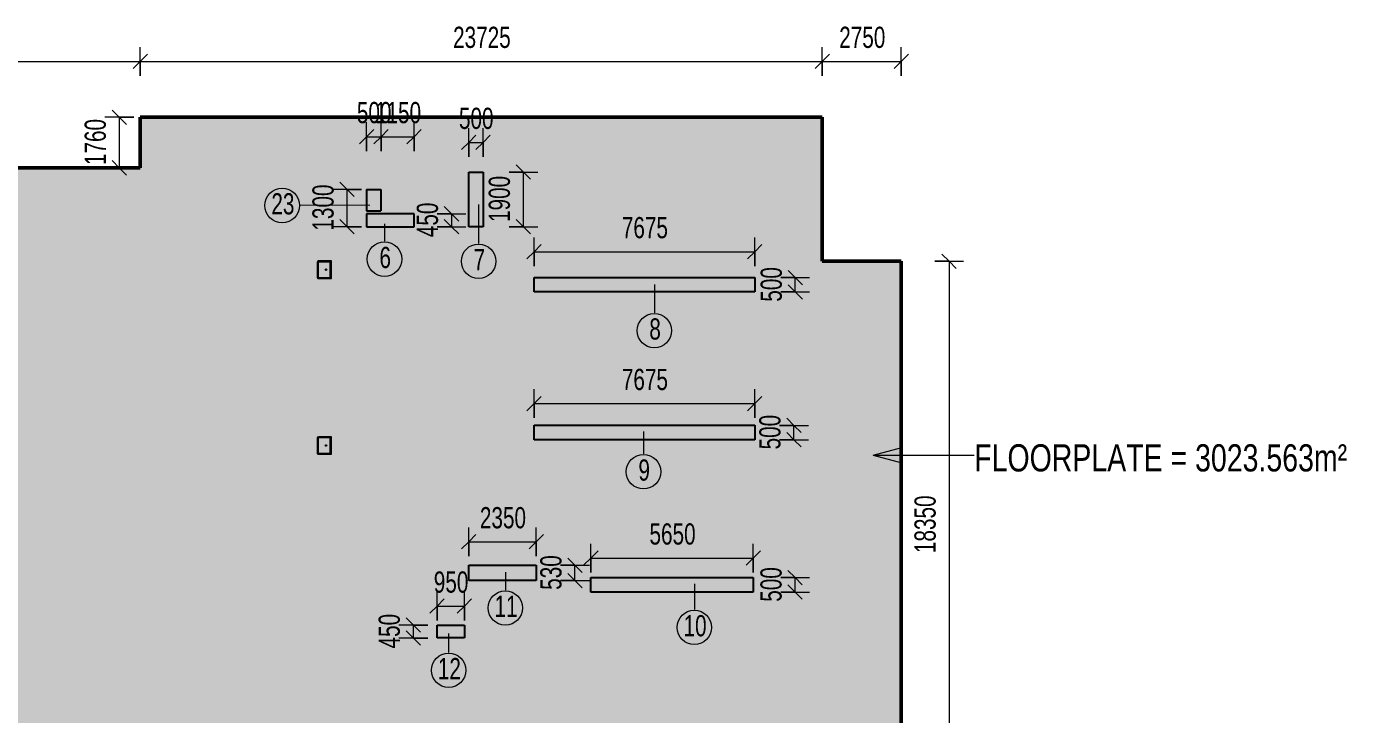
# Model space of a CAD drawing. Header units: millimetres. Extents: x 35540 to 832230, y -10956 to 416550.
# Drawn here: x 547710 to 593637, y 33132 to 57078 of the extents above; entities that cross this region are included whole.
import ezdxf

# ---------------------------------------------------------------- set-up
doc = ezdxf.new("R2010")
doc.units = ezdxf.units.MM
for name, color, linetype, lineweight in [('A-ANNO-DIMS', 211, 'Continuous', 5), ('A-ANNO-DIMS-500', 211, 'Continuous', 5), ('A-AREA-BNDY', 1, 'Continuous', 18), ('A-AREA-IDEN', 2, 'Continuous', 15), ('A-AREA-PATT', 32, 'Continuous', 5), ('A-DETL', 90, 'Continuous', 5), ('G-ANNO-TEXT', 231, 'Continuous', 5), ('P-SANR-FIXT', 6, 'Continuous', 5)]:
    doc.layers.add(name, color=color, linetype=linetype, lineweight=lineweight)
doc.styles.add('Arial', font='arial.ttf', dxfattribs={"width": 0.7, "height": 737.649701})
doc.styles.add('Swis721 BT_1', font='swiss.ttf', dxfattribs={"width": 0.75, "height": 946.070878})
doc.dimstyles.new('Linear_-_1_5mm_Arial', dxfattribs={"dimscale": 304.8, "dimtxt": 750, "dimasz": 1.64042, "dimexe": 1.64042, "dimexo": 0.0625, "dimgap": 0.82021, "dimtad": 1, "dimdec": 0, "dimzin": 0, "dimdsep": 46, "dimtxsty": 'Arial', "dimblk1": 'OBLIQUE', "dimblk2": 'OBLIQUE', "dimsah": 1, "dimcen": 0.09, "dimadec": 0, "dimazin": 0, "dimtfac": 1, "dimtdec": 4, "dimtix": 1, "dimtmove": 0, "dimatfit": 3, "dimfxl": 1.64042, "dimfxlon": 1, "dimtvp": 1, "dimtolj": 1, "dimtzin": 0, "dimarcsym": 2})
doc.dimstyles.new('Linear_-_1_5mm_Arial_3', dxfattribs={"dimscale": 304.8, "dimtxt": 750, "dimasz": 1.64042, "dimexe": 1.64042, "dimexo": 0.0625, "dimgap": 0.82021, "dimtad": 1, "dimdec": 0, "dimzin": 0, "dimdsep": 46, "dimtxsty": 'Arial', "dimblk1": 'OBLIQUE', "dimblk2": 'OBLIQUE', "dimsah": 1, "dimcen": 0.09, "dimadec": 0, "dimazin": 0, "dimtfac": 1, "dimtdec": 4, "dimtix": 1, "dimtmove": 0, "dimatfit": 3, "dimfxl": 1.64042, "dimfxlon": 1, "dimtvp": 1, "dimtolj": 1, "dimtzin": 0, "dimarcsym": 2})

# ---------------------------------------------------------------- blocks, each defined once
blk = doc.blocks.new('Service_Sink_3933 - _DLN__Service Sink-4599354-G_F')
at = {"layer": 'P-SANR-FIXT'}
for p, q in [((305, 0), (-305, 0)), ((-305, 0), (-305, -457)), ((305, -51), (-305, -51)), ((-267, -51), (-267, -457)), ((267, -457), (267, -51)), ((305, -457), (305, 0)), ((-254, -470), (254, -470)), ((-254, -508), (254, -508))]:
    blk.add_line(p, q, dxfattribs=at)
blk.add_circle((0, -191), 25.4, dxfattribs=at)
for centre, radius, start, end in [((-254, -457), 50.8, 180, 270), ((-254, -457), 12.7, 180, 270), ((254, -457), 12.7, 270, 0), ((254, -457), 50.8, 270, 360)]:
    blk.add_arc(centre, radius, start, end, dxfattribs=at)
blk = doc.blocks.new('DIMBLOCK229-G_F')
at = {"layer": 'A-ANNO-DIMS-500'}
for p, q in [((521746, 55360), (521746, 56360)), ((521746, 55860), (521996, 56110)), ((551671, 55360), (551671, 56360)), ((551671, 55860), (551921, 56110)), ((521746, 55860), (521496, 55610)), ((521746, 55860), (551671, 55860)), ((521746, 55860), (521746, 55360)), ((551671, 55860), (551421, 55610)), ((551671, 55860), (551671, 55360))]:
    blk.add_line(p, q, dxfattribs=at)
at = {"layer": 'A-ANNO-DIMS-500', "color": 0, "insert": (535728, 57067), "char_height": 737.6, "width": 2353.85, "attachment_point": 1, "line_spacing_factor": 0.938532, "style": 'Arial'}
blk.add_mtext('29925', dxfattribs=at)
blk = doc.blocks.new('_Oblique')
at = {"color": 0, "linetype": 'ByBlock', "lineweight": -2}
blk.add_line((-0.5, -0.5), (0.5, 0.5), dxfattribs=at)
blk = doc.blocks.new('DIMBLOCK230-G_F')
at = {"layer": 'A-ANNO-DIMS-500'}
for p, q in [((551671, 55360), (551671, 56360)), ((551671, 55860), (551921, 56110)), ((575396, 55360), (575396, 56360)), ((575396, 55860), (575646, 56110)), ((551671, 55860), (551421, 55610)), ((551671, 55860), (575396, 55860)), ((551671, 55860), (551671, 55360)), ((575396, 55860), (575146, 55610)), ((575396, 55860), (575396, 55360))]:
    blk.add_line(p, q, dxfattribs=at)
at = {"layer": 'A-ANNO-DIMS-500', "color": 0, "insert": (562553, 57067), "char_height": 737.6, "width": 2353.85, "attachment_point": 1, "line_spacing_factor": 0.938532, "style": 'Arial'}
blk.add_mtext('23725', dxfattribs=at)
blk = doc.blocks.new('DIMBLOCK231-G_F')
at = {"layer": 'A-ANNO-DIMS-500'}
for p, q in [((575396, 55360), (575396, 56360)), ((575396, 55860), (575646, 56110)), ((578146, 55360), (578146, 56360)), ((578146, 55860), (578396, 56110)), ((575396, 55860), (575146, 55610)), ((575396, 55860), (578146, 55860)), ((575396, 55860), (575396, 55360)), ((578146, 55860), (577896, 55610)), ((578146, 55860), (578146, 55360))]:
    blk.add_line(p, q, dxfattribs=at)
at = {"layer": 'A-ANNO-DIMS-500', "color": 0, "insert": (575986, 57067), "char_height": 737.6, "width": 1883.08, "attachment_point": 1, "line_spacing_factor": 0.938532, "style": 'Arial'}
blk.add_mtext('2750', dxfattribs=at)
blk = doc.blocks.new('DIMBLOCK232-G_F')
at = {"layer": 'A-ANNO-DIMS-500'}
for p, q in [((579809, 48908), (579559, 49158)), ((579309, 48908), (580309, 48908)), ((579809, 48908), (579309, 48908)), ((579809, 48908), (579809, 30557)), ((579809, 48908), (580059, 48658)), ((579809, 30557), (579559, 30807)), ((579309, 30557), (580309, 30557)), ((579809, 30557), (579309, 30557)), ((579809, 30557), (580059, 30307))]:
    blk.add_line(p, q, dxfattribs=at)
at = {"layer": 'A-ANNO-DIMS-500', "color": 0, "insert": (578603, 38752), "char_height": 737.6, "width": 2353.85, "attachment_point": 1, "rotation": 90, "line_spacing_factor": 0.938532, "style": 'Arial'}
blk.add_mtext('18350', dxfattribs=at)
blk = doc.blocks.new('DIMBLOCK254-G_F')
at = {"layer": 'A-ANNO-DIMS-500'}
for p, q in [((563096, 52541), (563096, 53541)), ((563096, 53041), (563346, 53291)), ((563596, 52541), (563596, 53541)), ((563596, 53041), (563846, 53291)), ((563096, 53041), (562846, 52791)), ((563096, 53041), (563596, 53041)), ((563096, 53041), (563096, 52541)), ((563596, 53041), (563346, 52791)), ((563596, 53041), (563596, 52541))]:
    blk.add_line(p, q, dxfattribs=at)
at = {"layer": 'A-ANNO-DIMS-500', "color": 0, "insert": (562757, 54248), "char_height": 737.6, "width": 1412.31, "attachment_point": 1, "line_spacing_factor": 0.938532, "style": 'Arial'}
blk.add_mtext('500', dxfattribs=at)
blk = doc.blocks.new('DIMBLOCK255-G_F')
at = {"layer": 'A-ANNO-DIMS-500'}
for p, q in [((564500, 52007), (565500, 52007)), ((565000, 52007), (564500, 52007)), ((565000, 52007), (564750, 52257)), ((565000, 50107), (565000, 52007)), ((565000, 52007), (565250, 51757)), ((564500, 50107), (565500, 50107)), ((565000, 50107), (564500, 50107)), ((565000, 50107), (564750, 50357)), ((565000, 50107), (565250, 49857))]:
    blk.add_line(p, q, dxfattribs=at)
at = {"layer": 'A-ANNO-DIMS-500', "color": 0, "insert": (563793, 50273), "char_height": 737.6, "width": 1883.08, "attachment_point": 1, "rotation": 90, "line_spacing_factor": 0.938532, "style": 'Arial'}
blk.add_mtext('1900', dxfattribs=at)
blk = doc.blocks.new('DIMBLOCK256-G_F')
at = {"layer": 'A-ANNO-DIMS-500'}
for p, q in [((565371, 48738), (565371, 49738)), ((573046, 48738), (573046, 49738)), ((565371, 49238), (565121, 48988)), ((565371, 49238), (565621, 49488)), ((565371, 49238), (573046, 49238)), ((565371, 49238), (565371, 48738)), ((573046, 49238), (572796, 48988)), ((573046, 49238), (573296, 49488)), ((573046, 49238), (573046, 48738))]:
    blk.add_line(p, q, dxfattribs=at)
at = {"layer": 'A-ANNO-DIMS-500', "color": 0, "insert": (568424, 50445), "char_height": 737.6, "width": 1883.08, "attachment_point": 1, "line_spacing_factor": 0.938532, "style": 'Arial'}
blk.add_mtext('7675', dxfattribs=at)
blk = doc.blocks.new('DIMBLOCK257-G_F')
at = {"layer": 'A-ANNO-DIMS-500'}
for p, q in [((573958, 48337), (574958, 48337)), ((574458, 48337), (573958, 48337)), ((574458, 48337), (574208, 48587)), ((574458, 47837), (574458, 48337)), ((574458, 48337), (574708, 48087)), ((573958, 47837), (574958, 47837)), ((574458, 47837), (573958, 47837)), ((574458, 47837), (574208, 48087)), ((574458, 47837), (574708, 47587))]:
    blk.add_line(p, q, dxfattribs=at)
at = {"layer": 'A-ANNO-DIMS-500', "color": 0, "insert": (573252, 47499), "char_height": 737.6, "width": 1412.31, "attachment_point": 1, "rotation": 90, "line_spacing_factor": 0.938532, "style": 'Arial'}
blk.add_mtext('500', dxfattribs=at)
blk = doc.blocks.new('DIMBLOCK258-G_F')
at = {"layer": 'A-ANNO-DIMS-500'}
for p, q in [((565371, 43456), (565371, 44456)), ((565371, 43956), (565621, 44206)), ((573046, 43456), (573046, 44456)), ((573046, 43956), (573296, 44206)), ((565371, 43956), (565121, 43706)), ((565371, 43956), (573046, 43956)), ((565371, 43956), (565371, 43456)), ((573046, 43956), (572796, 43706)), ((573046, 43956), (573046, 43456))]:
    blk.add_line(p, q, dxfattribs=at)
at = {"layer": 'A-ANNO-DIMS-500', "color": 0, "insert": (568424, 45163), "char_height": 737.6, "width": 1883.08, "attachment_point": 1, "line_spacing_factor": 0.938532, "style": 'Arial'}
blk.add_mtext('7675', dxfattribs=at)
blk = doc.blocks.new('DIMBLOCK259-G_F')
at = {"layer": 'A-ANNO-DIMS-500'}
for p, q in [((573912, 43197), (574912, 43197)), ((574412, 43197), (573912, 43197)), ((574412, 43197), (574162, 43447)), ((574412, 42697), (574412, 43197)), ((574412, 43197), (574662, 42947)), ((574412, 42697), (574162, 42947)), ((573912, 42697), (574912, 42697)), ((574412, 42697), (573912, 42697)), ((574412, 42697), (574662, 42447))]:
    blk.add_line(p, q, dxfattribs=at)
at = {"layer": 'A-ANNO-DIMS-500', "color": 0, "insert": (573205, 42359), "char_height": 737.6, "width": 1412.31, "attachment_point": 1, "rotation": 90, "line_spacing_factor": 0.938532, "style": 'Arial'}
blk.add_mtext('500', dxfattribs=at)
blk = doc.blocks.new('DIMBLOCK260-G_F')
at = {"layer": 'A-ANNO-DIMS-500'}
for p, q in [((563096, 38645), (563096, 39645)), ((565446, 38645), (565446, 39645)), ((563096, 39145), (562846, 38895)), ((563096, 39145), (563346, 39395)), ((563096, 39145), (565446, 39145)), ((563096, 39145), (563096, 38645)), ((565446, 39145), (565196, 38895)), ((565446, 39145), (565696, 39395)), ((565446, 39145), (565446, 38645))]:
    blk.add_line(p, q, dxfattribs=at)
at = {"layer": 'A-ANNO-DIMS-500', "color": 0, "insert": (563486, 40352), "char_height": 737.6, "width": 1883.08, "attachment_point": 1, "line_spacing_factor": 0.938532, "style": 'Arial'}
blk.add_mtext('2350', dxfattribs=at)
blk = doc.blocks.new('DIMBLOCK261-G_F')
at = {"layer": 'A-ANNO-DIMS-500'}
for p, q in [((566294, 38327), (567294, 38327)), ((566794, 38327), (566294, 38327)), ((566794, 38327), (566544, 38577)), ((566794, 37797), (566794, 38327)), ((566794, 38327), (567044, 38077)), ((566294, 37797), (567294, 37797)), ((566794, 37797), (566294, 37797)), ((566794, 37797), (566544, 38047)), ((566794, 37797), (567044, 37547))]:
    blk.add_line(p, q, dxfattribs=at)
at = {"layer": 'A-ANNO-DIMS-500', "color": 0, "insert": (565587, 37474), "char_height": 737.6, "width": 1412.31, "attachment_point": 1, "rotation": 90, "line_spacing_factor": 0.938532, "style": 'Arial'}
blk.add_mtext('530', dxfattribs=at)
blk = doc.blocks.new('DIMBLOCK262-G_F')
at = {"layer": 'A-ANNO-DIMS-500'}
for p, q in [((561996, 36406), (561996, 37406)), ((562946, 36406), (562946, 37406)), ((561996, 36906), (561746, 36656)), ((561996, 36906), (562246, 37156)), ((561996, 36906), (562946, 36906)), ((561996, 36906), (561996, 36406)), ((562946, 36906), (562696, 36656)), ((562946, 36906), (563196, 37156)), ((562946, 36906), (562946, 36406))]:
    blk.add_line(p, q, dxfattribs=at)
at = {"layer": 'A-ANNO-DIMS-500', "color": 0, "insert": (561882, 38113), "char_height": 737.6, "width": 1412.31, "attachment_point": 1, "line_spacing_factor": 0.938532, "style": 'Arial'}
blk.add_mtext('950', dxfattribs=at)
blk = doc.blocks.new('DIMBLOCK263-G_F')
at = {"layer": 'A-ANNO-DIMS-500'}
for p, q in [((561171, 36247), (560921, 36497)), ((561671, 36247), (560671, 36247)), ((561171, 35797), (560921, 36047)), ((561171, 35797), (561171, 36247)), ((561171, 36247), (561421, 35997)), ((561171, 36247), (561671, 36247)), ((561671, 35797), (560671, 35797)), ((561171, 35797), (561421, 35547)), ((561171, 35797), (561671, 35797))]:
    blk.add_line(p, q, dxfattribs=at)
at = {"layer": 'A-ANNO-DIMS-500', "color": 0, "insert": (559964, 35434), "char_height": 737.6, "width": 1412.31, "attachment_point": 1, "rotation": 90, "line_spacing_factor": 0.938532, "style": 'Arial'}
blk.add_mtext('450', dxfattribs=at)
blk = doc.blocks.new('DIMBLOCK264-G_F')
at = {"layer": 'A-ANNO-DIMS-500'}
for p, q in [((567346, 38079), (567346, 39079)), ((572996, 38079), (572996, 39079)), ((567346, 38579), (567096, 38329)), ((567346, 38579), (567596, 38829)), ((567346, 38579), (572996, 38579)), ((567346, 38579), (567346, 38079)), ((572996, 38579), (572746, 38329)), ((572996, 38579), (573246, 38829)), ((572996, 38579), (572996, 38079))]:
    blk.add_line(p, q, dxfattribs=at)
at = {"layer": 'A-ANNO-DIMS-500', "color": 0, "insert": (569386, 39786), "char_height": 737.6, "width": 1883.08, "attachment_point": 1, "line_spacing_factor": 0.938532, "style": 'Arial'}
blk.add_mtext('5650', dxfattribs=at)
blk = doc.blocks.new('DIMBLOCK265-G_F')
at = {"layer": 'A-ANNO-DIMS-500'}
for p, q in [((574452, 37897), (574202, 38147)), ((573952, 37897), (574952, 37897)), ((574452, 37897), (573952, 37897)), ((574452, 37397), (574452, 37897)), ((574452, 37897), (574702, 37647)), ((573952, 37397), (574952, 37397)), ((574452, 37397), (573952, 37397)), ((574452, 37397), (574202, 37647)), ((574452, 37397), (574702, 37147))]:
    blk.add_line(p, q, dxfattribs=at)
at = {"layer": 'A-ANNO-DIMS-500', "color": 0, "insert": (573245, 37059), "char_height": 737.6, "width": 1412.31, "attachment_point": 1, "rotation": 90, "line_spacing_factor": 0.938532, "style": 'Arial'}
blk.add_mtext('500', dxfattribs=at)
blk = doc.blocks.new('DLN_Area Tag - 1_5MM NUMBER-4095195-G_F')
at = {"layer": 'A-AREA-IDEN'}
blk.add_circle((-0.039, 0.814), 1.2, dxfattribs=at)
blk = doc.blocks.new('DIMBLOCK269-G_F')
at = {"layer": 'A-ANNO-DIMS-500'}
for p, q in [((561998, 50557), (562998, 50557)), ((562498, 50557), (561998, 50557)), ((562498, 50557), (562248, 50807)), ((562498, 50557), (562498, 50107)), ((562498, 50557), (562748, 50307)), ((561998, 50107), (562998, 50107)), ((562498, 50107), (561998, 50107)), ((562498, 50107), (562248, 50357)), ((562498, 50107), (562748, 49857))]:
    blk.add_line(p, q, dxfattribs=at)
at = {"layer": 'A-ANNO-DIMS-500', "color": 0, "insert": (561291, 49744), "char_height": 737.6, "width": 1412.31, "attachment_point": 1, "rotation": 90, "line_spacing_factor": 0.938532, "style": 'Arial'}
blk.add_mtext('450', dxfattribs=at)
blk = doc.blocks.new('DIMBLOCK270-G_F')
at = {"layer": 'A-ANNO-DIMS-500'}
for p, q in [((558866, 51407), (558616, 51657)), ((559366, 51407), (558366, 51407)), ((558866, 50107), (558866, 51407)), ((558866, 51407), (559116, 51157)), ((558866, 51407), (559366, 51407)), ((559366, 50107), (558366, 50107)), ((558866, 50107), (558616, 50357)), ((558866, 50107), (559116, 49857)), ((558866, 50107), (559366, 50107))]:
    blk.add_line(p, q, dxfattribs=at)
at = {"layer": 'A-ANNO-DIMS-500', "color": 0, "insert": (557659, 49973), "char_height": 737.6, "width": 1883.08, "attachment_point": 1, "rotation": 90, "line_spacing_factor": 0.938532, "style": 'Arial'}
blk.add_mtext('1300', dxfattribs=at)
blk = doc.blocks.new('DIMBLOCK271-G_F')
at = {"layer": 'A-ANNO-DIMS-500'}
for p, q in [((559546, 52741), (559546, 53741)), ((560046, 52741), (560046, 53741)), ((559546, 53241), (559796, 53491)), ((560046, 53241), (560296, 53491)), ((559546, 53241), (559296, 52991)), ((559546, 53241), (560046, 53241)), ((559546, 53241), (559546, 52741)), ((560046, 53241), (559796, 52991)), ((560046, 53241), (560046, 52741))]:
    blk.add_line(p, q, dxfattribs=at)
at = {"layer": 'A-ANNO-DIMS-500', "color": 0, "insert": (559207, 54448), "char_height": 737.6, "width": 1412.31, "attachment_point": 1, "line_spacing_factor": 0.938532, "style": 'Arial'}
blk.add_mtext('500', dxfattribs=at)
blk = doc.blocks.new('DIMBLOCK272-G_F')
at = {"layer": 'A-ANNO-DIMS-500'}
for p, q in [((560046, 52741), (560046, 53741)), ((561196, 52741), (561196, 53741)), ((560046, 53241), (560296, 53491)), ((561196, 53241), (561446, 53491)), ((560046, 53241), (559796, 52991)), ((560046, 53241), (561196, 53241)), ((560046, 53241), (560046, 52741)), ((561196, 53241), (560946, 52991)), ((561196, 53241), (561196, 52741))]:
    blk.add_line(p, q, dxfattribs=at)
at = {"layer": 'A-ANNO-DIMS-500', "color": 0, "insert": (559836, 54448), "char_height": 737.6, "width": 1883.08, "attachment_point": 1, "line_spacing_factor": 0.938532, "style": 'Arial'}
blk.add_mtext('1150', dxfattribs=at)
blk = doc.blocks.new('DIMBLOCK287-G_F')
at = {"layer": 'A-ANNO-DIMS-500'}
for p, q in [((551443, 53917), (550443, 53917)), ((550943, 53917), (550693, 54167)), ((550943, 53917), (550943, 52157)), ((550943, 53917), (551193, 53667)), ((550943, 53917), (551443, 53917)), ((550943, 52157), (550693, 52407)), ((551443, 52157), (550443, 52157)), ((550943, 52157), (551193, 51907)), ((550943, 52157), (551443, 52157))]:
    blk.add_line(p, q, dxfattribs=at)
at = {"layer": 'A-ANNO-DIMS-500', "color": 0, "insert": (549736, 52253), "char_height": 737.6, "width": 1883.08, "attachment_point": 1, "rotation": 90, "line_spacing_factor": 0.938532, "style": 'Arial'}
blk.add_mtext('1760', dxfattribs=at)

msp = doc.modelspace()

# ---------------------------------------------------------------- hatches: boundary and pattern name
at = {"layer": 'A-AREA-PATT'}
h = msp.add_hatch(color=9, dxfattribs=at)
h.paths.add_polyline_path([(563045.8, -8642.5), (563995.8, -8642.5), (563995.8, 4657.5), (576745.8, 4657.5), (576745.8, 30557.5), (578145.8, 30557.5), (578145.8, 48907.7), (575395.8, 48907.7), (575395.8, 53917.5), (551670.8, 53917.5), (551670.8, 52157.5), (521745.8, 52157.5), (521745.8, 3407.5), (522807.9, 3407.5), (528808.3, -1265.4), (528808.3, -2142.5), (534008.3, -2142.5), (534008.3, -1542.5), (533558.3, -1542.5), (533558.3, 107.5), (542570.8, 107.5), (542570.8, -1492.5), (547520.8, -1492.5), (547520.8, -2142.5), (550783.3, -2142.5), (550783.3, -8642.5), (559592.7, -8642.5)], flags=0)
h.paths.add_polyline_path([(554545.8, -7692.5), (551158.3, -7692.5), (551158.3, -467.5), (552769.6, -467.5), (552774.6, 1027.5), (552794.6, 1027.5), (552794.6, 1002.5), (552945.8, 1002.5), (552945.8, 5528.5), (552965.8, 5528.5), (552967, -467.5), (554545.8, -467.5), (554545.8, 5557.5), (563045.8, 5557.5), (563045.8, -7692.5), (559592.7, -7692.5)], flags=0)
h.paths.add_polyline_path([(529680.9, -1992.5), (529408.3, -1992.5), (529408.3, -1542.5), (522859.5, 3557.5), (521895.8, 3557.5), (521895.8, 5557.5), (533408.3, 5557.5), (533408.3, -1712.5), (532058.3, -1712.5), (532058.3, -1992.5)], flags=0)
h.paths.add_polyline_path([(549333.3, -492.5), (549333.3, 1132.5), (552893.3, 1132.5), (552893.3, 1082.5), (549383.3, 1082.5), (549383.3, -492.5)], flags=0)
h.paths.add_polyline_path([(552945.8, -467.5), (552947, -467.5), (552945.8, -447.5), (552794.6, -447.5), (552794.6, -467.5), (552801.3, -467.5)], flags=0)
h.paths.add_polyline_path([(575795.8, 5607.5), (568295.8, 5607.5), (568295.8, 11207.5), (563095.8, 11207.5), (563095.8, 31457.5), (566520.8, 31457.5), (566520.8, 28857.5), (575795.8, 28857.5), (575795.8, 15947.5), (572745.8, 15947.5), (572745.8, 15724.2), (572145.8, 15724.2), (572145.8, 15947.5), (566595.8, 15947.5), (566595.8, 12457.5), (569545.8, 12457.5), (569545.8, 9207.5), (575795.8, 9207.5)], flags=0)
h.paths.add_polyline_path([(541780.8, 8447.5), (541330.8, 8447.5), (541330.8, 9397.5), (541780.8, 9397.5)], flags=0)
h.paths.add_polyline_path([(559055.8, 30067.5), (558090.8, 30067.5), (558090.8, 30517.5), (559055.8, 30517.5)], flags=0)
h.paths.add_polyline_path([(521924.3, 34257.5), (521895.8, 34257.5), (521895.8, 35207.5), (522395.8, 35207.5), (522395.8, 34257.5)], flags=0)
h.paths.add_polyline_path([(562287.9, 35797.5), (561995.8, 35797.5), (561995.8, 36247.5), (562945.8, 36247.5), (562945.8, 35797.5)], flags=0)
h.paths.add_polyline_path([(567345.8, 37397.5), (567345.8, 37897.5), (572995.8, 37897.5), (572995.8, 37397.5), (572145.8, 37397.5)], flags=0)
h.paths.add_polyline_path([(563095.8, 37797.5), (563095.8, 38327.5), (565445.8, 38327.5), (565445.8, 37797.5), (563109.5, 37797.5)], flags=0)
h.paths.add_polyline_path([(536745.8, 37907.5), (536295.8, 37907.5), (536295.8, 39607.5), (536745.8, 39607.5), (536745.8, 38025.7)], flags=0)
h.paths.add_polyline_path([(525395.8, 40207.5), (523845.8, 40207.5), (523845.8, 40707.5), (525395.8, 40707.5)], flags=0)
h.paths.add_polyline_path([(536295.8, 40207.5), (536295.8, 42757.5), (536745.8, 42757.5), (536745.8, 40207.5)], flags=0)
h.paths.add_polyline_path([(522995.8, 41216.1), (522980.1, 41220.3), (522965.5, 41239.4), (522965.5, 41255.6), (522980.1, 41272.3), (523003.9, 41277.8), (523023, 41263.2), (523026.1, 41239.4), (523003.9, 41217.2)], flags=0)
h.paths.add_polyline_path([(565370.8, 42697.5), (565370.8, 43197.5), (573045.8, 43197.5), (573045.8, 42697.5), (565445.8, 42697.5)], flags=0)
h.paths.add_polyline_path([(534095.8, 42907.5), (534095.8, 43357.5), (535645.8, 43357.5), (535645.8, 42907.5)], flags=0)
h.paths.add_polyline_path([(530445.8, 42907.5), (530445.8, 43407.5), (531995.8, 43407.5), (531995.8, 42907.5), (530943, 42907.5)], flags=0)
h.paths.add_polyline_path([(535795.8, 42907.5), (535795.8, 43357.5), (536745.8, 43357.5), (536745.8, 42907.5), (536295.8, 42907.5)], flags=0)
h.paths.add_polyline_path([(565370.8, 47837.5), (565370.8, 48337.5), (573045.8, 48337.5), (573045.8, 47837.5), (567538.4, 47837.5)], flags=0)
h.paths.add_polyline_path([(559592.7, 50107.5), (559545.8, 50107.5), (559545.8, 50557.5), (561195.8, 50557.5), (561195.8, 50107.5), (560045.8, 50107.5)], flags=0)
h.paths.add_polyline_path([(563595.8, 50107.5), (563095.8, 50107.5), (563095.8, 52007.5), (563595.8, 52007.5)], flags=0)
h.paths.add_polyline_path([(559592.7, 50657.5), (559545.8, 50657.5), (559545.8, 51407.5), (560045.8, 51407.5), (560045.8, 50657.5)], flags=0)
for color, points in [(255, [(563595.8, 50107.5), (563595.8, 52007.5), (563095.8, 52007.5), (563095.8, 50107.5)]), (11, [(559592.7, 50657.5), (560045.8, 50657.5), (560045.8, 51407.5), (559545.8, 51407.5), (559545.8, 50657.5)]), (255, [(560606.2, 50107.5), (561195.8, 50107.5), (561195.8, 50557.5), (559545.8, 50557.5), (559545.8, 50107.5), (560045.8, 50107.5)]), (255, [(567538.4, 47837.5), (573045.8, 47837.5), (573045.8, 48337.5), (565370.8, 48337.5), (565370.8, 47837.5), (565872.2, 47837.5)]), (255, [(565370.8, 42697.5), (573045.8, 42697.5), (573045.8, 43197.5), (565370.8, 43197.5)]), (255, [(563255.5, 37797.5), (565445.8, 37797.5), (565445.8, 38327.5), (563095.8, 38327.5), (563095.8, 37797.5)]), (255, [(572995.8, 37397.5), (572995.8, 37897.5), (567345.8, 37897.5), (567345.8, 37397.5), (572761.9, 37397.5)]), (255, [(561995.8, 35797.5), (562945.8, 35797.5), (562945.8, 36247.5), (561995.8, 36247.5)])]:
    msp.add_hatch(color=color, dxfattribs=at).paths.add_polyline_path(points, flags=0)

# ---------------------------------------------------------------- linework, layer by layer
at = {"layer": 'A-AREA-BNDY', "lineweight": 25}
for p, q in [((551670.8, 52157.5), (551670.8, 53917.5)), ((551670.8, 53917.5), (575395.8, 53917.5)), ((575395.8, 48907.7), (575395.8, 53917.5)), ((551670.8, 52157.5), (521745.8, 52157.5)), ((563095.8, 52007.5), (563595.8, 52007.5)), ((563095.8, 50107.5), (563095.8, 52007.5)), ((563595.8, 52007.5), (563595.8, 50107.5)), ((559545.8, 51407.5), (559545.8, 50657.5)), ((559545.8, 51407.5), (560045.8, 51407.5)), ((560045.8, 51407.5), (560045.8, 50657.5)), ((559545.8, 50657.5), (560045.8, 50657.5)), ((561195.8, 50557.5), (559545.8, 50557.5)), ((559545.8, 50557.5), (559545.8, 50107.5)), ((561195.8, 50107.5), (561195.8, 50557.5)), ((559545.8, 50107.5), (561195.8, 50107.5)), ((563595.8, 50107.5), (563095.8, 50107.5)), ((578145.8, 48907.7), (575395.8, 48907.7)), ((578145.8, 31457.5), (578145.8, 48907.7)), ((565370.8, 48337.5), (573045.8, 48337.5)), ((565370.8, 47837.5), (565370.8, 48337.5)), ((573045.8, 48337.5), (573045.8, 47837.5)), ((573045.8, 47837.5), (565370.8, 47837.5)), ((565370.8, 43197.5), (573045.8, 43197.5)), ((565370.8, 42697.5), (565370.8, 43197.5)), ((573045.8, 43197.5), (573045.8, 42697.5)), ((573045.8, 42697.5), (565370.8, 42697.5)), ((563095.8, 38327.5), (565445.8, 38327.5)), ((563095.8, 37797.5), (563095.8, 38327.5)), ((565445.8, 38327.5), (565445.8, 37797.5)), ((565445.8, 37797.5), (563095.8, 37797.5)), ((567345.8, 37897.5), (572995.8, 37897.5)), ((567345.8, 37397.5), (567345.8, 37897.5)), ((572995.8, 37897.5), (572995.8, 37397.5)), ((572995.8, 37397.5), (567345.8, 37397.5)), ((561995.8, 36247.5), (562945.8, 36247.5)), ((561995.8, 35797.5), (561995.8, 36247.5)), ((562945.8, 36247.5), (562945.8, 35797.5)), ((562945.8, 35797.5), (561995.8, 35797.5))]:
    msp.add_line(p, q, dxfattribs=at)
at = {"layer": 'A-AREA-IDEN'}
for p, q in [((559662.6, 50852.1), (557208, 50859.2)), ((563441.7, 50879.6), (563441.7, 49529.7)), ((560167.4, 50205.9), (560167.4, 49605.3)), ((569555.6, 48097), (569555.6, 47116.1)), ((569177.4, 42984.5), (569177.4, 42207.6)), ((564371.5, 38085.7), (564371.5, 37467.2)), ((570948.1, 37677.7), (570946.7, 36790.5)), ((562399.7, 35951.7), (562399.7, 35298.4))]:
    msp.add_line(p, q, dxfattribs=at)
at = {"layer": 'A-DETL', "lineweight": 50}
for p, q in [((575395.8, 53917.5), (551670.8, 53917.5)), ((551670.8, 53917.5), (551670.8, 52157.5)), ((575395.8, 48907.7), (575395.8, 53917.5)), ((551670.8, 52157.5), (521745.8, 52157.5)), ((578145.8, 48907.7), (575395.8, 48907.7)), ((578145.8, 30557.5), (578145.8, 48907.7))]:
    msp.add_line(p, q, dxfattribs=at)
at = {"layer": 'G-ANNO-TEXT', "color": 250}
for q in [(578168.3, 42430.3), (578168.3, 41894.4), (580682.2, 42162.3)]:
    msp.add_line((577168.3, 42162.3), q, dxfattribs=at)

# ---------------------------------------------------------------- block references
at = {"layer": 'A-AREA-IDEN', "xscale": 499.9999999999995, "yscale": 499.9999999999995, "zscale": 499.9999999999995}
for p in [(556627.3, 50439.9), (560186.7, 48573.4), (563461, 48497.9), (569574.9, 46084.2), (569196.7, 41175.8), (564390.8, 36435.3), (570966, 35758.6), (562419, 34266.6)]:
    msp.add_blockref('DLN_Area Tag - 1_5MM NUMBER-4095195-G_F', p, dxfattribs=at)
at = {"layer": 'P-SANR-FIXT', "rotation": 270.0000000000006}
for p in [(558327.5, 48612.1), (558327.5, 42495)]:
    msp.add_blockref('Service_Sink_3933 - _DLN__Service Sink-4599354-G_F', p, dxfattribs=at)

# ---------------------------------------------------------------- texts
at = {"layer": 'A-AREA-IDEN', "lineweight": 5, "char_height": 737.65, "attachment_point": 2, "line_spacing_factor": 0.938532, "style": 'Arial'}
for s, insert, width in [('23', (556632.6, 51274.8), 954), ('\\fArial|b0|i0|c134|p34|;\\W.7;6', (560192, 49408.3), 477), ('\\fArial|b0|i0|c134|p34|;\\W.7;7', (563466.3, 49332.8), 477), ('\\fArial|b0|i0|c134|p34|;\\W.7;8', (569580.2, 46919.1), 477), ('\\fArial|b0|i0|c134|p34|;\\W.7;9', (569202, 42010.7), 477), ('11', (564396.1, 37270.2), 954), ('10', (570971.3, 36593.5), 954), ('12', (562424.3, 35101.5), 954)]:
    msp.add_mtext(s, dxfattribs=dict(at, insert=insert, width=width))
at = {"layer": 'G-ANNO-TEXT', "color": 7, "insert": (580682.2, 42538.5), "char_height": 946.071, "width": 15432, "attachment_point": 1, "line_spacing_factor": 1.00667, "style": 'Swis721 BT_1'}
msp.add_mtext('FLOORPLATE = 3023.563m²', dxfattribs=at)

# ---------------------------------------------------------------- dimensions: what is measured, and where the dimension line sits
at = {"layer": 'A-ANNO-DIMS'}
for base, p1, p2, angle, dimstyle, override, picture, middle in [((551670.8, 55860.4), (521745.8, 55360.4), (551670.8, 55360.4), 0, 'Linear_-_1_5mm_Arial', {"dimpost": '<>', "dimfxl": 29924.999989}, 'DIMBLOCK229-G_F', (536708.3, 56487)), ((575395.8, 55860.4), (551670.8, 55360.4), (575395.8, 55360.4), 0, 'Linear_-_1_5mm_Arial', {"dimpost": '<>', "dimfxl": 23725.000004}, 'DIMBLOCK230-G_F', (563533.3, 56487.3)), ((578145.8, 55860.4), (575395.8, 55360.4), (578145.8, 55360.4), 0, 'Linear_-_1_5mm_Arial', {"dimpost": '<>', "dimfxl": 2750}, 'DIMBLOCK231-G_F', (576770.8, 56487)), ((561195.8, 53241.3), (560045.8, 52741.3), (561195.8, 52741.3), 0, 'Linear_-_1_5mm_Arial_3', {"dimpost": '<>', "dimfxl": 1150}, 'DIMBLOCK272-G_F', (560620.8, 53867.9)), ((550943.2, 52157.5), (551443.2, 53917.5), (551443.2, 52157.5), 90, 'Linear_-_1_5mm_Arial_3', {"dimpost": '<>', "dimfxl": 1760}, 'DIMBLOCK287-G_F', (550316.5, 53037.5)), ((565000, 52007.5), (564500, 50107.5), (564500, 52007.5), 90, 'Linear_-_1_5mm_Arial', {"dimpost": '<>', "dimfxl": 1900}, 'DIMBLOCK255-G_F', (564373.4, 51057.5)), ((558865.8, 51407.5), (559365.8, 50107.5), (559365.8, 51407.5), 90, 'Linear_-_1_5mm_Arial_3', {"dimpost": '<>', "dimfxl": 1300}, 'DIMBLOCK270-G_F', (558238.9, 50757.5)), ((562497.8, 50107.5), (561997.8, 50557.5), (561997.8, 50107.5), 90, 'Linear_-_1_5mm_Arial_3', {"dimpost": '<>', "dimfxl": 450}, 'DIMBLOCK269-G_F', (561871.2, 50332.5)), ((579809.4, 30557.5), (579309.4, 48907.7), (579309.4, 30557.5), 90, 'Linear_-_1_5mm_Arial', {"dimpost": '<>', "dimfxl": 18350.19084}, 'DIMBLOCK232-G_F', (579182.5, 39732.6)), ((574458.4, 48337.5), (573958.4, 47837.5), (573958.4, 48337.5), 90, 'Linear_-_1_5mm_Arial', {"dimpost": '<>', "dimfxl": 500}, 'DIMBLOCK257-G_F', (573831.8, 48087.5)), ((573045.8, 43956.1), (565370.8, 43456.1), (573045.8, 43456.1), 0, 'Linear_-_1_5mm_Arial', {"dimpost": '<>', "dimfxl": 7675}, 'DIMBLOCK258-G_F', (569208.3, 44582.7)), ((574411.8, 43197.5), (573911.8, 42697.5), (573911.8, 43197.5), 90, 'Linear_-_1_5mm_Arial', {"dimpost": '<>', "dimfxl": 500}, 'DIMBLOCK259-G_F', (573785.2, 42947.5)), ((572995.8, 38579), (567345.8, 38079), (572995.8, 38079), 0, 'Linear_-_1_5mm_Arial', {"dimpost": '<>', "dimfxl": 5650}, 'DIMBLOCK264-G_F', (570170.8, 39205.6)), ((566794, 38327.5), (566294, 37797.5), (566294, 38327.5), 90, 'Linear_-_1_5mm_Arial', {"dimpost": '<>', "dimfxl": 530}, 'DIMBLOCK261-G_F', (566167.1, 38062.5)), ((574451.8, 37897.5), (573951.8, 37397.5), (573951.8, 37897.5), 90, 'Linear_-_1_5mm_Arial', {"dimpost": '<>', "dimfxl": 500}, 'DIMBLOCK265-G_F', (573825.2, 37647.5)), ((561170.7, 36247.5), (561670.7, 35797.5), (561670.7, 36247.5), 90, 'Linear_-_1_5mm_Arial', {"dimpost": '<>', "dimfxl": 450}, 'DIMBLOCK263-G_F', (560544.1, 36022.5))]:
    dim = msp.add_linear_dim(base=base, p1=p1, p2=p2, angle=angle, dimstyle=dimstyle, override=override, dxfattribs=at)
    dim.commit()
    dim.dimension.update_dxf_attribs({"geometry": picture, "text_midpoint": middle})
for base, p1, p2, dimstyle, override, picture, middle in [((560045.8, 53241.3), (559545.8, 52741.3), (560045.8, 52741.3), 'Linear_-_1_5mm_Arial_3', {"dimpost": '<>', "dimfxl": 500}, 'DIMBLOCK271-G_F', (559795.8, 53867.9)), ((563595.8, 53041), (563095.8, 52541), (563595.8, 52541), 'Linear_-_1_5mm_Arial', {"dimpost": '<>', "dimfxl": 500.000001}, 'DIMBLOCK254-G_F', (563345.8, 53667.6)), ((573045.8, 49238), (565370.8, 48738), (573045.8, 48738), 'Linear_-_1_5mm_Arial', {"dimpost": '<>', "dimfxl": 7675}, 'DIMBLOCK256-G_F', (569208.3, 49864.6)), ((565445.8, 39145), (563095.8, 38645), (565445.8, 38645), 'Linear_-_1_5mm_Arial', {"dimpost": '<>', "dimfxl": 2350}, 'DIMBLOCK260-G_F', (564270.8, 39771.9)), ((562945.8, 36906.1), (561995.8, 36406.1), (562945.8, 36406.1), 'Linear_-_1_5mm_Arial', {"dimpost": '<>', "dimfxl": 950}, 'DIMBLOCK262-G_F', (562470.8, 37532.7))]:
    dim = msp.add_linear_dim(base=base, p1=p1, p2=p2, dimstyle=dimstyle, override=override, dxfattribs=at)
    dim.commit()
    dim.dimension.update_dxf_attribs({"geometry": picture, "text_midpoint": middle})

doc.saveas('drawing.dxf')
